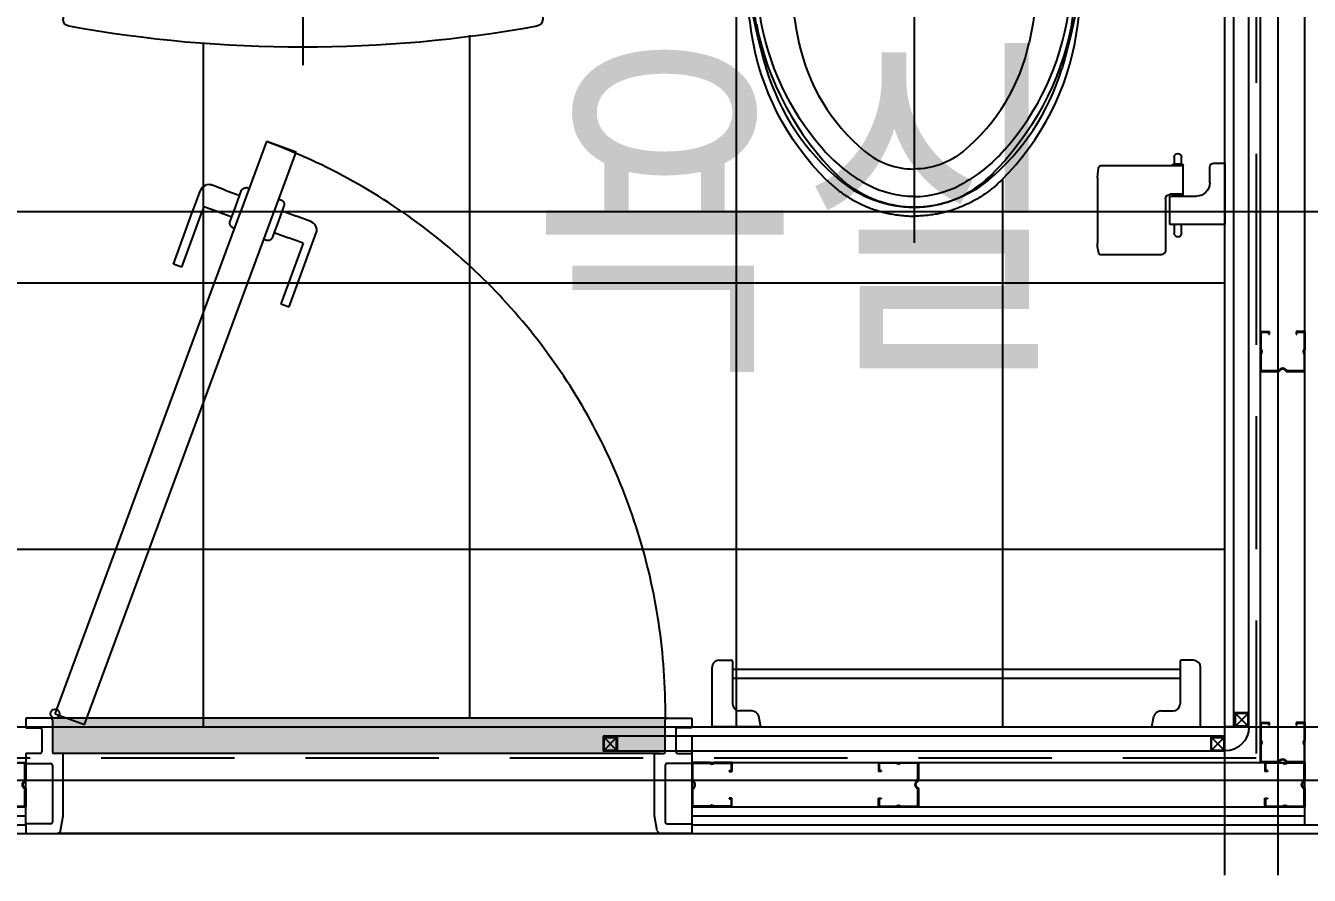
# Model space of a CAD drawing. Header units: millimetres. Extents: x 0 to 1390178, y 0 to 110113.
# Drawn here: x 703112 to 704557, y 24594 to 25550 of the extents above; entities that cross this region are included whole.
import ezdxf
from ezdxf.enums import TextEntityAlignment as Align
from ezdxf.lldxf.tags import DXFTag
from ezdxf.xclip import XClip

# ---------------------------------------------------------------- set-up
doc = ezdxf.new("R2010")
doc.units = ezdxf.units.MM
doc.header["$LTSCALE"] = 100
doc.header["$XCLIPFRAME"] = 0
for name, pattern in [('X - 단위세대 확장형$0$CEN', [62, 60, -1, 0, -1]), ('X - 단위세대 확장형$0$X-25$0$HID', [2.3, 1.5, -0.8]), ('X - 단위세대 확장형$0$X-55$0$CEN', [65, 60, -2, 1, -2]), ('X - 단위세대 확장형$0$X-55$0$CENTER', [50.8, 31.75, -6.35, 6.35, -6.35]), ('X - 단위세대 확장형$0$X-55$0$HIDDEN2', [4.7625, 3.175, -1.5875])]:
    doc.linetypes.add(name, pattern=pattern)
doc.layers.get('DEFPOINTS').update_dxf_attribs({"color": 145})
for name, color, linetype in [('AA-XXXX-TEXT', 3, 'Continuous'), ('SYM', 7, 'Continuous'), ('X - 단위세대 확장형$0$A-CEN', 1, 'X - 단위세대 확장형$0$CEN'), ('X - 단위세대 확장형$0$A-Drain', 8, 'Continuous'), ('X - 단위세대 확장형$0$A-ETC', 7, 'Continuous'), ('X - 단위세대 확장형$0$A-FIN', 8, 'Continuous'), ('X - 단위세대 확장형$0$A-TILE', 253, 'Continuous'), ('X - 단위세대 확장형$0$AA-XXXX-CNTL', 1, 'X - 단위세대 확장형$0$CEN'), ('X - 단위세대 확장형$0$TOIL', 4, 'Continuous'), ('X - 단위세대 확장형$0$X-25$0$AA-DETL-PCN9', 9, 'Continuous'), ('X - 단위세대 확장형$0$X-25$0$AA-FFXM-SANI', 4, 'Continuous'), ('X - 단위세대 확장형$0$X-55$0$AA-XXXX-PAT2', 1, 'Continuous')]:
    doc.layers.add(name, color=color, linetype=linetype)
doc.layers.add('X - 단위세대 확장형$0$A-door', color=4, linetype='Continuous', lineweight=25)
doc.layers.add('X - 단위세대 확장형$0$A-MC', color=171, linetype='Continuous', plot=False)
doc.styles.add('HAUD01', font='Dotum.ttf')
tags = doc.linetypes.add('X - 단위세대 확장형$0$X-55$0$DASHDOT', pattern=[70, 31, -13, 13, -13]).pattern_tags.tags
tags[10:11] = [DXFTag(74, 4), DXFTag(75, 0), DXFTag(340, '0'), DXFTag(46, 0.0), DXFTag(50, 0.0), DXFTag(44, 0.0), DXFTag(45, 0.0)]
tags[8:9] = [DXFTag(74, 4), DXFTag(75, 0), DXFTag(340, '0'), DXFTag(46, 0.0), DXFTag(50, 0.0), DXFTag(44, 0.0), DXFTag(45, 0.0)]
tags[6:7] = [DXFTag(74, 4), DXFTag(75, 0), DXFTag(340, '0'), DXFTag(46, 0.0), DXFTag(50, 0.0), DXFTag(44, 0.0), DXFTag(45, 0.0)]
tags[4:5] = [DXFTag(74, 4), DXFTag(75, 0), DXFTag(340, '0'), DXFTag(46, 0.0), DXFTag(50, 0.0), DXFTag(44, 0.0), DXFTag(45, 0.0)]

# ---------------------------------------------------------------- blocks, each defined once
blk = doc.blocks.new('X - 단위세대 확장형$0$X-55$0$계림_C-482-T')
at = {"layer": 'X - 단위세대 확장형$0$TOIL', "linetype": 'Continuous'}
for p, q in [((20, -192), (20, 192)), ((368.6, 195.5), (28.1, 200)), ((253, 177.3), (255, 47)), ((228, 85), (228, 55)), ((228, 85), (254.4, 85)), ((228, 55), (254.9, 55)), ((253, 47), (255, 47)), ((253, 47), (253, 0)), ((253, -47), (253, 0)), ((228, -55), (228, -85)), ((228, -55), (254.9, -55)), ((253, -47), (255, -47)), ((253, -177.3), (255, -47)), ((228, -85), (254.4, -85)), ((0, -214), (0, -146.3)), ((4, -150), (0, -150)), ((0, -210), (0, -150)), ((18, -164), (18, -196)), ((20, -169.7), (18, -169.7)), ((20, -190.2), (18, -190.2)), ((368.6, -195.5), (28.1, -200)), ((82, -199.3), (87, -236.3)), ((138, -198.5), (134, -235.7)), ((4, -210), (0, -210)), ((125.1, -243.7), (96.1, -244.1))]:
    blk.add_line(p, q, dxfattribs=at)
at = {"layer": 'X - 단위세대 확장형$0$TOIL', "color": 1, "linetype": 'X - 단위세대 확장형$0$X-55$0$CEN'}
for p, q in [((245, -120.2), (245, 119.8)), ((207, 69.8), (283, 69.8)), ((0, 0), (755, 0)), ((207, -70.2), (283, -70.2)), ((-30, -180), (50, -180))]:
    blk.add_line(p, q, dxfattribs=at)
at = {"layer": 'X - 단위세대 확장형$0$TOIL', "color": 8, "flags": 128}
for points in [[(368.6, 195.5, -0.069276), (559.4, 166.3)], [(508.6, 177.5, -0.153281), (680.3, 85.2)], [(559.4, 166.3, -0.146734), (684.9, 83.2)], [(436.1, 138.9, -0.057005), (529.9, 129.6)], [(529.9, 129.6, -0.167296), (651.9, 55.7)], [(684.9, 83.2, -0.175371), (715, 0)], [(356.9, 36.1, -0.340717), (364.8, 43.7)], [(364.8, 43.7, -0.070312), (429.2, 41.5)], [(651.9, 55.7, -0.175371), (672, 0)], [(354.1, 0, -0.037774), (356.9, 36.1)], [(354.1, 0, -0.037774), (356.9, 36.1)], [(442.4, 32.7, -0.145176), (452.1, 0)], [(442.4, 32.7, -0.145176), (452.1, 0)], [(715, 0, -0.195798), (680.3, -85.2)], [(442.4, -32.7, -0.207813), (429.2, -41.5)], [(651.9, -55.7, -0.167296), (529.9, -129.6)], [(436.1, -138.9, -0.233552), (333.6, -86.4)], [(684.9, -83.2, -0.146734), (559.4, -166.3)], [(508.6, -177.5, -0.032318), (288.4, -197.6)]]:
    blk.add_lwpolyline(points, format="xyb", dxfattribs=at)
at = {"layer": 'X - 단위세대 확장형$0$TOIL', "linetype": 'Continuous', "flags": 128}
for points in [[(650.4, 101.9, -0.089429), (690, 51.8)], [(684.5, 98.4, -0.197475), (725, 0)], [(703, 0, -0.12324), (690, -51.8)], [(684.5, -98.4, -0.160769), (519.2, -182.9)], [(650.4, -101.9, -0.144538), (496.5, -173.7)], [(4, -150, -0.414214), (18, -164)], [(268.2, -192.5, -0.418484), (253, -177.5)], [(496.5, -173.7, -0.033715), (268.2, -192.5)], [(519.2, -182.9, -0.034955), (368.6, -195.5)], [(150.1, -193.3, -0.309301), (142.7, -198.5)], [(288.4, -197.6, -0.225843), (276.6, -192.4)], [(134, -235.7, -0.379025), (125.1, -243.7)]]:
    blk.add_lwpolyline(points, format="xyb", dxfattribs=at)
at = {"layer": 'X - 단위세대 확장형$0$TOIL', "flags": 128}
blk.add_lwpolyline([(137, -193.7, -0.301225), (129.7, -198.6)], format="xyb", dxfattribs=at)
at = {"layer": 'X - 단위세대 확장형$0$TOIL', "linetype": 'Continuous'}
for centre in [(245, 69.8), (245, -70.2)]:
    blk.add_circle(centre, 8, dxfattribs=at)
for centre, radius, start, end in [((28, 192), 8, 90, 180), ((142.6, 190.5), 8, 20.4909, 89.2385), ((-367.1, 0), 552.1, 339.5091, 20.4909), ((268, 177.5), 15, 89.1659, 180), ((243.5, -1507.3), 1700, 81.4419, 89.1659), ((288, 182.6), 15, 88.4964, 139.4017), ((354.2, -884.5), 1080, 81.2159, 89.2985), ((451.8, -122.9), 300, 48.5441, 81.4419), ((473.9, -109.8), 296.2, 44.6829, 81.2159), ((593, 0), 110, 0, 28.1029), ((585, 0), 140, 315.3171, 0), ((531.3, 33), 180, 311.4559, 331.8971), ((4, -196), 14, 270, 360), ((28, -192), 8, 180, 270.7615), ((95.9, -235.1), 9, 187.7283, 270.76)]:
    blk.add_arc(centre, radius, start, end, dxfattribs=at)
at = {"layer": 'X - 단위세대 확장형$0$TOIL'}
for centre, radius, start, end in [((129.6, 190.6), 8, 22.1841, 89.2385), ((-337.9, 0), 512.9, 337.8159, 22.1841)]:
    blk.add_arc(centre, radius, start, end, dxfattribs=at)
at = {"layer": 'X - 단위세대 확장형$0$TOIL', "color": 8}
for centre, radius, start, end in [((243.5, -1513.8), 1712, 81.0921, 88.4964), ((438, 8.9), 130, 90.8275, 143.411), ((450, 0), 145, 143.411, 216.589), ((593, 0), 122, 0, 44.3131), ((425.7, 21.8), 20, 33.0409, 79.9998), ((587, -1), 128, 342.6326, 18.0424), ((392.1, 0), 60, 326.9591, 0.0001), ((585, 0), 87, 320.2125, 0), ((585, 0), 130, 320.2125, 0), ((594.1, 0), 240, 180, 188.653), ((365.8, -34.8), 9, 188.653, 263.9124), ((389.2, 185), 230, 263.9124, 280.0002), ((447.4, 142.1), 325.5, 280.8287, 315.6869), ((442.1, 276), 415, 269.1725, 282.2229), ((359.3, 504.5), 700, 270.7618, 286.6131)]:
    blk.add_arc(centre, radius, start, end, dxfattribs=at)
blk = doc.blocks.new('X - 단위세대 확장형$0$A$C49536B45')
at = {"layer": 'X - 단위세대 확장형$0$A-Drain', "color": 252, "linetype": 'X - 단위세대 확장형$0$X-55$0$HIDDEN2', "ltscale": 10}
for p, q in [((0, 125), (0, -125)), ((-125, 0), (125, 0))]:
    blk.add_line(p, q, dxfattribs=at)
blk.add_circle((0, 0), 80, dxfattribs=at)
blk = doc.blocks.new('X - 단위세대 확장형$0$X-55$0$L-206D')
at = {"layer": 'X - 단위세대 확장형$0$TOIL', "color": 1, "linetype": 'X - 단위세대 확장형$0$X-55$0$DASHDOT'}
for p, q in [((5314.4, 17756), (5314.4, 17281)), ((5276.9, 17671), (5351.9, 17671)), ((5357.9, 17536), (5270.9, 17536))]:
    blk.add_line(p, q, dxfattribs=at)
at = {"layer": 'X - 단위세대 확장형$0$TOIL', "linetype": 'Continuous'}
for p, q in [((5044.4, 17736), (5044.4, 17332.7)), ((5044.4, 17736), (5584.4, 17736)), ((5584.4, 17736), (5584.4, 17332.7)), ((5087.4, 17716), (5558.9, 17716)), ((5079.4, 17708), (5079.4, 17608)), ((5327.4, 17714.4), (5301.4, 17714.4)), ((5327.4, 17702.4), (5301.4, 17702.4)), ((5310.4, 17691), (5310.4, 17702.4)), ((5318.4, 17691), (5318.4, 17702.4)), ((5411.9, 17629), (5411.9, 17713)), ((5412.4, 17639), (5412.4, 17703)), ((5418.4, 17639), (5418.4, 17703)), ((5549.4, 17715), (5424.4, 17715)), ((5549.4, 17709), (5424.4, 17709)), ((5424.4, 17703), (5424.4, 17619)), ((5427.4, 17706), (5546.4, 17706)), ((5549.4, 17703), (5549.4, 17608)), ((5555.4, 17639), (5555.4, 17703)), ((5561.4, 17639), (5561.4, 17703)), ((5561.9, 17624), (5561.9, 17713)), ((5330.4, 17691), (5298.4, 17691)), ((5292.4, 17587), (5292.4, 17685)), ((5336.4, 17587), (5336.4, 17685)), ((5336.4, 17661.8), (5292.4, 17661.8)), ((5549.4, 17633), (5424.4, 17633)), ((5087.4, 17616), (5292.4, 17616)), ((5336.4, 17616), (5541.4, 17616)), ((5421.4, 17626), (5414.9, 17626)), ((5549.4, 17627), (5424.4, 17627)), ((5552.4, 17621), (5558.9, 17621)), ((5079.4, 17608), (5079.4, 17362.2)), ((5549.4, 17608), (5549.4, 17362.2)), ((5292.4, 17560.8), (5292.4, 17587)), ((5336.4, 17560.8), (5336.4, 17587)), ((5330.4, 17581), (5298.4, 17581)), ((5330.4, 17554.8), (5298.4, 17554.8))]:
    blk.add_line(p, q, dxfattribs=at)
at = {"layer": 'X - 단위세대 확장형$0$TOIL', "color": 130, "linetype": 'Continuous'}
for p, q in [((5555.4, 17695), (5418.4, 17695)), ((5555.4, 17692), (5418.4, 17692)), ((5555.4, 17685), (5418.4, 17685)), ((5555.4, 17682), (5418.4, 17682)), ((5555.4, 17675), (5418.4, 17675)), ((5555.4, 17672), (5418.4, 17672)), ((5555.4, 17665), (5418.4, 17665)), ((5555.4, 17662), (5418.4, 17662)), ((5555.4, 17655), (5418.4, 17655)), ((5555.4, 17652), (5418.4, 17652)), ((5555.4, 17645), (5418.4, 17645)), ((5555.4, 17642), (5418.4, 17642))]:
    blk.add_line(p, q, dxfattribs=at)
at = {"layer": 'X - 단위세대 확장형$0$TOIL', "linetype": 'Continuous'}
for centre, radius, start, end in [((5087.4, 17708), 8, 90, 180), ((5414.9, 17713), 3, 90, 180), ((5558.9, 17713), 3, 0, 90), ((5301.4, 17712.4), 2, 90, 180), ((5301.4, 17704.4), 2, 180, 270), ((5327.4, 17712.4), 2, 0, 90), ((5327.4, 17704.4), 2, 270, 0), ((5424.4, 17703), 12, 90, 180), ((5424.4, 17703), 6, 90, 180), ((5427.4, 17703), 3, 90, 179.998), ((5546.4, 17703), 3, 0, 90), ((5549.4, 17703), 12, 0, 90), ((5549.4, 17703), 6, 0, 90), ((5298.4, 17685), 6, 90, 180), ((5330.4, 17685), 6, 0, 90), ((5424.4, 17639), 12, 180, 270), ((5424.4, 17639), 6, 180, 270), ((5549.4, 17639), 6, 270, 0), ((5549.4, 17639), 12, 270, 0), ((5087.4, 17608), 8, 90, 180), ((5414.9, 17629), 3, 180.002, 270), ((5421.4, 17629), 3, 270, 0), ((5421.4, 17619), 3, 270, 0), ((5541.4, 17608), 8, 0, 90), ((5552.4, 17624), 3, 180, 270), ((5558.9, 17624), 3, 270, 0), ((5298.4, 17587), 6, 180, 270), ((5330.4, 17587), 6, 270, 0), ((5314.4, 17536), 33.5, 131.0499, 48.95), ((5298.4, 17560.8), 6, 180, 270), ((5330.4, 17560.8), 6, 270, 0), ((5314.4, 17536), 20.5, 113.7896, 66.2104), ((5087.4, 17362.2), 8, 180, 260.85), ((5541.4, 17362.2), 8, 279.15, 0), ((5314.4, 18771.5), 1435.5, 260.85, 279.15), ((5052.4, 17332.7), 8, 180, 259.68), ((5576.4, 17332.7), 8, 280.32, 0), ((5314.4, 18771.5), 1470.5, 259.68, 280.32)]:
    blk.add_arc(centre, radius, start, end, dxfattribs=at)
for points in [[(5299.4, 17704.4), (5299.4, 17708.4), (5299.4, 17712.4)], [(5329.4, 17704.4), (5329.4, 17708.4), (5329.4, 17712.4)]]:
    blk.add_open_spline(points, degree=2, dxfattribs=at)
at = {"xscale": -1}
blk.add_blockref('X - 단위세대 확장형$0$A$C49536B45', (5314.4, 17501), dxfattribs=at)
blk = doc.blocks.new('X - 단위세대 확장형$0$X-25$0$C14508014')
at = {"layer": 'X - 단위세대 확장형$0$X-25$0$AA-FFXM-SANI', "color": 6}
for p, q in [((103, 143.4), (34, 143.4)), ((34, 143.4), (34, 85.4)), ((103, 130.4), (103, 143.4)), ((81, 126.4), (99, 126.4)), ((66, 85.4), (66, 111.4)), ((24, 94.4), (34, 94.4)), ((66, 95.4), (66, 85.5)), ((67, 96.4), (68, 96.4)), ((68, 96.4), (100, 96.4)), ((68, 96.4), (68, 84.5)), ((68, 96.4), (68, 90.1)), ((68, 90.1), (68, 81.6)), ((100, 96.4), (100, 84.5)), ((100, 96.4), (101, 96.4)), ((100, 96.4), (100, 90.1)), ((100, 90.1), (100, 3.1)), ((102, 95.4), (102, 85.4)), ((102, 94.4), (110, 94.4)), ((63, 76.6), (5, 76.6)), ((34, 86.4), (24, 86.4)), ((34, 85.4), (34, 81.4)), ((34, 81.4), (66, 81.4)), ((66, 85.4), (66, 86.4)), ((66, 85.5), (66, 85.4)), ((66, 81.4), (66, 85.4)), ((68, 84.4), (67, 84.4)), ((68, 84.5), (68, 84.4)), ((100, 84.5), (100, 84.4)), ((101, 84.4), (100, 84.4)), ((110, 86.4), (102, 86.4)), ((0, 71.6), (0, 3.1)), ((87, 0), (13, 0))]:
    blk.add_line(p, q, dxfattribs=at)
for points in [[(0, 3.1), (0, 3), (0.1, 2.8), (0.1, 2.6), (0.2, 2.5), (0.3, 2.3), (0.5, 2.2), (0.9, 1.9), (1.7, 1.4), (3.5, 0.9), (8.9, 0.1), (13, 0)], [(87, 0), (94.6, 0.5), (97.4, 1.1), (98.6, 1.6), (99.1, 1.8), (99.3, 2), (99.5, 2.2), (99.7, 2.3), (99.8, 2.5), (99.9, 2.6), (99.9, 2.8), (100, 3), (100, 3.1)]]:
    blk.add_lwpolyline(points, dxfattribs=at)
for centre, radius, start, end in [((99, 130.4), 4, 270, 0), ((81, 111.4), 15, 90, 180), ((24, 90.4), 4, 90, 270), ((67, 95.4), 1, 89.9999, 180), ((101, 95.4), 1, 359.9998, 90.0002), ((110, 90.4), 4, 270, 90), ((5, 71.6), 5, 89.9998, 180.0002), ((63, 81.6), 5, 270, 0), ((67, 85.4), 1, 180.0002, 270.0001), ((101, 85.4), 1, 270, 0)]:
    blk.add_arc(centre, radius, start, end, dxfattribs=at)
blk = doc.blocks.new('X - 단위세대 확장형$0$X-25$0$C9c1d72a0')
at = {"layer": 'X - 단위세대 확장형$0$X-25$0$AA-FFXM-SANI', "color": 6}
for p, q in [((55, 75), (0, 75)), ((0, 75), (0, 8)), ((55, 75), (52.6, 62.9)), ((495, 75), (550, 75)), ((495, 75), (497.4, 62.9)), ((550, 75), (550, 8)), ((23, 1), (23, 49)), ((44.9, 57), (31, 57)), ((505.1, 57), (519, 57)), ((527, 1), (527, 49)), ((23, 20.4), (527, 20.4)), ((23, 10.4), (527, 10.4)), ((8, 0), (22, 0)), ((542, 0), (528, 0))]:
    blk.add_line(p, q, dxfattribs=at)
for centre, radius, start, end in [((44.9, 65), 8, 270, 344.4759), ((505.1, 65), 8, 195.5241, 270), ((31, 49), 8, 90, 180), ((519, 49), 8, 0, 90), ((8, 8), 8, 180, 270), ((22, 1), 1, 270, 0), ((528, 1), 1, 180, 270), ((542, 8), 8, 270, 0)]:
    blk.add_arc(centre, radius, start, end, dxfattribs=at)
blk = doc.blocks.new('X - 단위세대 확장형$0$A$C188F32DF')
at = {"layer": 'X - 단위세대 확장형$0$A-ETC', "color": 8, "linetype": 'Continuous'}
for p, q in [((-315, 2285), (-315, 2312)), ((-314, 2311), (-300, 2311)), ((-314, 2297), (-314, 2311)), ((-341, 2270), (-341, 2284)), ((-341, 1586), (-341, 1600))]:
    blk.add_line(p, q, dxfattribs=at)
for points in [[(-342, 2285), (-315, 2285), (-315, 2312)], [(-315, 2312), (985, 2312)], [(-314, 2297), (-300, 2297), (-314, 2311), (-314, 2297), (-300, 2311), (-300, 2297)], [(-342, 1585), (-342, 2285)], [(-327, 2270), (-327, 2284), (-341, 2270), (-327, 2270), (-341, 2284), (-327, 2284)], [(-325, 1585), (-325, 2285)], [(-315, 2295), (985, 2295)], [(-315, 2295), (-315, 2285)], [(-327, 1586), (-327, 1600), (-341, 1586), (-327, 1586), (-341, 1600), (-327, 1600)]]:
    blk.add_lwpolyline(points, dxfattribs=at)
for points in [[(-299, 2312), (-299, 2296), (-315, 2296), (-315, 2312)], [(-342, 2285), (-326, 2285), (-326, 2269), (-342, 2269)], [(-342, 1601), (-326, 1601), (-326, 1585), (-342, 1585)]]:
    blk.add_lwpolyline(points, close=True, dxfattribs=at)
blk.add_arc((-315, 2285), 27, 90, 180, dxfattribs=at)
at = {"layer": 'X - 단위세대 확장형$0$A-TILE'}
for p, q in [((-115, 835), (-115, 2285)), ((185, 835), (185, 2285)), ((-315, 2035), (302, 2035)), ((-315, 1735), (995, 1735)), ((-305, 1435), (463.7, 1435)), ((-315, 1135), (453.4, 1135))]:
    blk.add_line(p, q, dxfattribs=at)
at = {"layer": 'X - 단위세대 확장형$0$X-25$0$AA-FFXM-SANI', "color": 8, "linetype": 'X - 단위세대 확장형$0$X-25$0$HID'}
blk.add_lwpolyline([(-350, 2320), (-350, 800), (0, 800), (0, 0), (1020, 0), (1020, 2320)], close=True, dxfattribs=at)
at = {"ltscale": 5, "extrusion": (0, 0, -1), "xscale": -1, "zscale": -1}
blk.add_blockref('X - 단위세대 확장형$0$X-25$0$C14508014', (-216.5, 2141.6), dxfattribs=at)
at = {"ltscale": 5, "xscale": -1, "rotation": 90}
blk.add_blockref('X - 단위세대 확장형$0$X-25$0$C9c1d72a0', (-240, 2257.6), dxfattribs=at)
at = {"color": 8, "extrusion": (0, 0, -1), "xscale": -1, "zscale": -1, "rotation": 180}
blk.add_blockref('X - 단위세대 확장형$0$X-55$0$계림_C-482-T', (-985, 1935), dxfattribs=at)
at = {"extrusion": (0, 0, -1), "xscale": -1, "zscale": -1, "rotation": 90}
blk.add_blockref('X - 단위세대 확장형$0$X-55$0$L-206D', (16851, 6561.4), dxfattribs=at)
blk = doc.blocks.new('X - 단위세대 확장형$0$X-55$0$A$C226A4EFB')
at = {"layer": 'X - 단위세대 확장형$0$X-55$0$AA-XXXX-PAT2', "ltscale": 5}
h = blk.add_hatch(dxfattribs=at)
h.set_pattern_fill('AR-CONC', color=256, scale=0.1, angle=90)
h.set_pattern_definition([(140, (-25606.683, 638.014), (1.5939086, 18.218467), [1.905, -20.955]), (85, (-25606.683, 638.014), (-19.105685, -3.524342), [1.524, -16.764058]), (190.451445, (-25606.55, 639.533), (-17.511775, 14.694125), [1.619001, -17.809024]), (136.1842, (-25611.763, 638.014), (4.204233, 27.107904), [2.8575, -31.4325]), (186.63556, (-25611.413, 640.273), (-24.742612, 23.740413), [2.428502, -26.71356]), (81.18415, (-25611.763, 638.014), (-24.742612, 23.740413), [2.285997, -25.145973]), (111, (-25610.493, 640.554), (10.22652, 15.161439), [1.905, -20.955]), (56, (-25610.493, 640.554), (-18.418797, 6.180203), [1.524, -16.764]), (161.451445, (-25609.64, 641.818), (-8.192277, 21.341642), [1.619001, -17.808994]), (127.5, (-25606.683, 638.0145), (-8.4555039, 0.3088603), [0, -16.5608, 0, -17.018, 0, -16.8275]), (97.5, (-25606.683, 638.0145), (-10.0180575, 6.6819663), [0, -9.7028, 0, -16.1798, 0, -6.4135]), (57.5, (-25606.683, 632.35), (0.5728744, 13.5590595), [0, -6.35, 0, -19.812, 0, -26.289]), (47.5, (-25606.683, 629.81), (-2.542649, 14.812918), [0, -8.255, 0, -13.1572, 0, -18.669])])
h.paths.add_polyline_path([(730.9, 1370.6), (690.9, 1370.8), (690.9, 680.8), (730.9, 680.6)])
at = {"layer": 'X - 단위세대 확장형$0$A-door'}
for p, q in [((690.9, 1372.7), (690.9, 1400.7)), ((690.9, 1400.7), (701.9, 1400.7)), ((701.9, 1400.7), (701.9, 1382.7)), ((730.9, 1400.7), (741.9, 1400.7)), ((730.9, 1384.7), (730.9, 1400.7)), ((741.9, 1400.7), (741.9, 1372.7)), ((809.9, 1372.7), (809.9, 1400.7)), ((809.9, 1400.7), (820.9, 1400.7)), ((820.9, 1400.7), (820.9, 1365.2)), ((701.9, 1382.7), (728.9, 1382.7)), ((690.9, 1372.7), (690.9, 678.7)), ((728.9, 1370.7), (692.9, 1370.7)), ((730.9, 1359.2), (730.9, 1368.7)), ((730.9, 1364), (730.9, 687.5)), ((800.9, 1358.7), (731.4, 1358.7)), ((743.9, 1370.7), (807.9, 1370.7)), ((818, 1361.7), (800.9, 1358.7)), ((820.9, 1365.6), (820.9, 686.3)), ((132.1, 971.8), (126.1, 955.6)), ((228, 947.3), (144.9, 977.8)), ((54, 955.3), (41.8, 922.1)), ((698.2, 716.9), (54, 955.3)), ((120.1, 939.3), (126.1, 955.6)), ((156.4, 963.1), (150.4, 946.7)), ((156.4, 963.1), (224.6, 938)), ((144.4, 930.4), (150.4, 946.7)), ((224.6, 938), (228, 947.3)), ((686, 683.7), (41.8, 922.1)), ((96.6, 875.1), (102.6, 891.7)), ((120.8, 866.2), (126.9, 882.8)), ((96.6, 875.1), (90.5, 858.6)), ((120.8, 866.2), (115.3, 851.2)), ((180.1, 816.9), (97, 847.4)), ((115.3, 851.2), (183.5, 826.1)), ((183.5, 826.1), (180.1, 816.9)), ((686, 683.7), (698.2, 716.9)), ((730.9, 692.2), (730.9, 682.7)), ((800.9, 692.7), (731.4, 692.7)), ((743.9, 680.7), (807.9, 680.7)), ((818, 689.7), (800.9, 692.7)), ((820.9, 650.7), (820.9, 686.3)), ((690.9, 678.7), (690.9, 650.7)), ((701.9, 650.7), (701.9, 666.7)), ((703.9, 668.7), (728.9, 668.7)), ((730.9, 666.7), (730.9, 650.7)), ((741.9, 650.7), (741.9, 678.7)), ((809.9, 678.7), (809.9, 650.7)), ((690.9, 650.7), (701.9, 650.7)), ((701.9, 661.7), (701.9, 650.7)), ((730.9, 650.7), (741.9, 650.7)), ((809.9, 650.7), (820.9, 650.7))]:
    blk.add_line(p, q, dxfattribs=at)
for points in [[(106.9, 935.9), (107.9, 938.5, -0.414214), (114.3, 941.4), (132.3, 934.8), (150.2, 928.2, -0.414214), (153.2, 921.8), (152.2, 919.2)], [(140, 886), (139.6, 884.8, -0.363045), (132.7, 880.6), (114.8, 887.2), (96.8, 893.8, -0.363045), (94.3, 901.5), (94.7, 902.6)]]:
    blk.add_lwpolyline(points, format="xyb", dxfattribs=at)
blk.add_lwpolyline([(692.9, 680.7), (728.9, 680.7)], dxfattribs=at)
blk.add_circle((686, 683.7), 5.03, dxfattribs=at)
for centre, radius, start, end in [((703.9, 1384.7), 2, 180, 270), ((728.9, 1384.7), 2, 270, 0), ((692.9, 1372.7), 2, 180, 270), ((728.9, 1368.7), 2, 0, 90), ((731.4, 1359.2), 0.5, 180, 270), ((743.9, 1372.7), 2, 180, 270), ((807.9, 1372.7), 2, 270, 0), ((817.4, 1365.2), 3.5, 280, 0), ((141.5, 968.4), 10, 69.8225, 159.8225), ((100.5, 856.8), 10, 159.8225, 249.8225), ((692.9, 678.7), 2, 90, 180), ((728.9, 682.7), 2, 270, 0), ((731.4, 692.2), 0.5, 90, 180), ((743.9, 678.7), 2, 90, 180), ((807.9, 678.7), 2, 0, 90), ((817.4, 686.3), 3.5, 0, 80), ((703.9, 666.7), 2, 90, 180), ((728.9, 666.7), 2, 0, 90)]:
    blk.add_arc(centre, radius, start, end, dxfattribs=at)
at = {"layer": 'X - 단위세대 확장형$0$A-door', "color": 1, "linetype": 'X - 단위세대 확장형$0$X-55$0$CENTER', "ltscale": 4}
blk.add_arc((685.4, 685.4), 685.4, 89.532, 159.8115, dxfattribs=at)
blk = doc.blocks.new('X - 단위세대 확장형$0$A$C6f67e9a2')
at = {"layer": 'DEFPOINTS'}
blk.add_line((2610.1, -23722.5), (11292.5, -23722.5), dxfattribs=at)
at = {"layer": 'X - 단위세대 확장형$0$A-CEN'}
blk.add_line((5890, -23722.5), (5890, -22426.6), dxfattribs=at)
at = {"layer": 'X - 단위세대 확장형$0$A-ETC', "color": 8, "linetype": 'Continuous'}
for p, q in [((5870, -23722.5), (5870, -22772.5)), ((5920, -23722.5), (5920, -22772.5))]:
    blk.add_line(p, q, dxfattribs=at)
at = {"layer": 'X - 단위세대 확장형$0$A-MC'}
blk.add_line((5830, -23722.5), (5830, -22426.6), dxfattribs=at)
ref = blk.add_blockref('X - 단위세대 확장형$0$A$C188F32DF', (3545, -23987.5), dxfattribs=dict(xscale=-1, rotation=270))
XClip(ref).set_block_clipping_path([(264.9999999981, -934.8789080523), (1164.9999999981, 7747.5220021408)])
ref = blk.add_blockref('X - 단위세대 확장형$0$X-55$0$A$C226A4EFB', (3829.3, -23601.6), dxfattribs=dict(rotation=270))
XClip(ref).set_block_clipping_path([(-1174.9494023653, -1219.161495453), (120.9409238733, 2120.7174126003)])
blk = doc.blocks.new('X - 단위세대 확장형$0$X-25$0$stud80')
at = {"layer": 'X - 단위세대 확장형$0$X-25$0$AA-DETL-PCN9', "color": 8}
for p, q in [((-25, 10.4), (-25, -10.1)), ((-4, 10.4), (-25, 10.4)), ((-24.2, -9.7), (-24.2, 9.6)), ((-24.2, 9.6), (-4.6, 9.6)), ((25, 10.4), (4, 10.4)), ((4.6, 9.6), (24.2, 9.6)), ((24.2, 9.6), (24.2, -9.7)), ((25, -10.1), (25, 10.4)), ((-25, -34.6), (-25, -14.1)), ((-25, -14.1), (-25, -34.6)), ((25, -34.6), (25, -14.1)), ((-24.2, -33.8), (-24.2, -14.5)), ((24.2, -14.5), (24.2, -33.8)), ((-25, -34.6), (-15, -34.6)), ((-15.8, -33.8), (-24.2, -33.8)), ((-15, -31.6), (-15.8, -31.6)), ((-15.8, -31.6), (-15.8, -33.8)), ((-15, -34.6), (-15, -31.6)), ((15.8, -31.6), (15, -31.6)), ((15, -31.6), (15, -34.6)), ((25, -34.6), (15, -34.6)), ((15.8, -31.6), (15.8, -33.8)), ((24.2, -33.8), (15.8, -33.8))]:
    blk.add_line(p, q, dxfattribs=at)
for centre, radius, start, end in [((0, 11.7), 4.99, 204.1092, 335.8908), ((0, 11.7), 4.19, 197.1847, 342.8153), ((-26.3, -12.1), 2.41, 303.8913, 56.1087), ((-26.3, -12.1), 3.21, 311.9045, 48.0955), ((26.3, -12.1), 3.21, 131.9045, 228.0955), ((26.3, -12.1), 2.41, 123.8913, 236.1087)]:
    blk.add_arc(centre, radius, start, end, dxfattribs=at)
blk = doc.blocks.new('X - 단위세대 확장형$0$A$C11416124')
at = {"layer": 'X - 단위세대 확장형$0$A-ETC', "color": 8, "linetype": 'Continuous'}
for p, q in [((5079.4, 3608.8), (5079.4, 4318.8)), ((5079.4, 4298.8), (3589.4, 4298.8)), ((5059.4, 3608.8), (5059.4, 4298.8)), ((5069.4, 3608.8), (5069.4, 4298.8)), ((5059.4, 2568.8), (5059.4, 2858.8)), ((5069.4, 2568.8), (5069.4, 2858.8)), ((5079.4, 2548.8), (5079.4, 2858.8))]:
    blk.add_line(p, q, dxfattribs=at)
at = {"layer": 'X - 단위세대 확장형$0$A-MC'}
blk.add_line((5089.4, 2470.2), (5089.4, 4394.3), dxfattribs=at)
at = {"layer": 'X - 단위세대 확장형$0$AA-XXXX-CNTL'}
for p, q in [((5029.4, 2470.2), (5029.4, 4394.3)), ((5136.4, 4268.8), (3489.4, 4268.8))]:
    blk.add_line(p, q, dxfattribs=at)
at = {"xscale": -1}
blk.add_blockref('X - 단위세대 확장형$0$A$C188F32DF', (4654.4, 1923.8), dxfattribs=at)
at = {"layer": 'X - 단위세대 확장형$0$X-25$0$AA-DETL-PCN9', "xscale": -1}
blk.add_blockref('X - 단위세대 확장형$0$X-25$0$stud80', (5034.4, 4288.4), dxfattribs=at)
at = {"layer": 'X - 단위세대 확장형$0$A-ETC', "color": 8, "linetype": 'Continuous'}
for p, q in [((5009.4, 3608.8), (5009.4, 4298.8)), ((5009.4, 4248.8), (3589.4, 4248.8)), ((4979.4, 3608.8), (5079.4, 3608.8)), ((5009.4, 2618.8), (5009.4, 2858.8)), ((5079.4, 2858.8), (5009.4, 2858.8))]:
    blk.add_line(p, q, dxfattribs=at)
at = {"layer": 'X - 단위세대 확장형$0$A-FIN', "elevation": 0}
blk.add_lwpolyline([(4969.4, 3608.8), (4969.4, 4208.8), (3669.4, 4208.8), (3669.4, 1958.8), (4619.4, 1958.8), (4619.4, 2758.8), (4969.4, 2758.8), (4969.4, 2858.8)], dxfattribs=at)
at = {"layer": 'X - 단위세대 확장형$0$A-MC'}
for p, q in [((4969.4, 2470.2), (4969.4, 4394.3)), ((5136.4, 4208.8), (3489.4, 4208.8))]:
    blk.add_line(p, q, dxfattribs=at)
blk.add_blockref('X - 단위세대 확장형$0$X-55$0$A$C226A4EFB', (4268.5, 2208.1))
at = {"layer": 'X - 단위세대 확장형$0$X-25$0$AA-DETL-PCN9'}
for p, rotation in [((4559, 4273.8), 270), ((4999, 4273.8), 270), ((5034.4, 3619.2), 179.9999999999999)]:
    blk.add_blockref('X - 단위세대 확장형$0$X-25$0$stud80', p, dxfattribs=dict(at, rotation=rotation))
at = {"layer": 'X - 단위세대 확장형$0$X-25$0$AA-DETL-PCN9', "xscale": -1}
for p in [(5034.4, 3853.4), (5034.4, 2848.4)]:
    blk.add_blockref('X - 단위세대 확장형$0$X-25$0$stud80', p, dxfattribs=at)
blk = doc.blocks.new('X - 단위세대 확장형', base_point=(-475.4, -286.7))
blk.add_blockref('X - 단위세대 확장형$0$A$C6f67e9a2', (45882, 64955.6))
ref = blk.add_blockref('X - 단위세대 확장형$0$A$C11416124', (47503.2, 45622.5), dxfattribs=dict(rotation=270))
XClip(ref).set_block_clipping_path([(4389.4068502223, 988.9141629766), (7109.4068502223, 9671.3150731698)])
blk = doc.blocks.new('20220114_기준층 실명')
at = {"layer": 'AA-XXXX-TEXT', "style": 'HAUD01', "width": 0.8}
blk.add_text('욕실', height=300, dxfattribs=at).set_placement((-31556.9, 8032.5), align=Align.MIDDLE_CENTER)

msp = doc.modelspace()

# ---------------------------------------------------------------- block references
at = {"layer": 'SYM'}
ref = msp.add_blockref('X - 단위세대 확장형', (652274.7, -16179.1), dxfattribs=at)
XClip(ref).set_block_clipping_path([(27286.2339647645, 22495.2025850526), (88213.6007378809, 68689.6277392105)])

# ---------------------------------------------------------------- next in the draw order: block references
at = {"layer": 'AA-XXXX-TEXT'}
msp.add_blockref('20220114_기준층 실명', (735539.4, 17309.8), dxfattribs=at)

doc.saveas('drawing.dxf')
